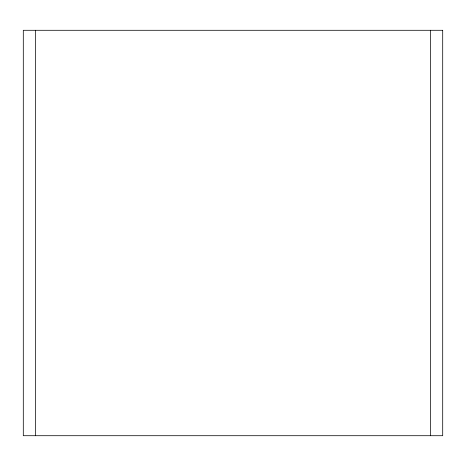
<?xml version="1.0" encoding="UTF-8"?>
<svg xmlns="http://www.w3.org/2000/svg" width="466" height="466" viewBox="0 0 466 466"><rect width="100%" height="100%" fill="white"/><g stroke="black" fill="none" stroke-linecap="round" stroke-linejoin="round"><path stroke-width="0.7" d="M430.468 30.29L430.468 435.71M35.532 30.29L35.532 435.71M442.7 30.29L23.3 30.29L23.3 435.71L442.7 435.71L442.7 30.29"/></g></svg>
